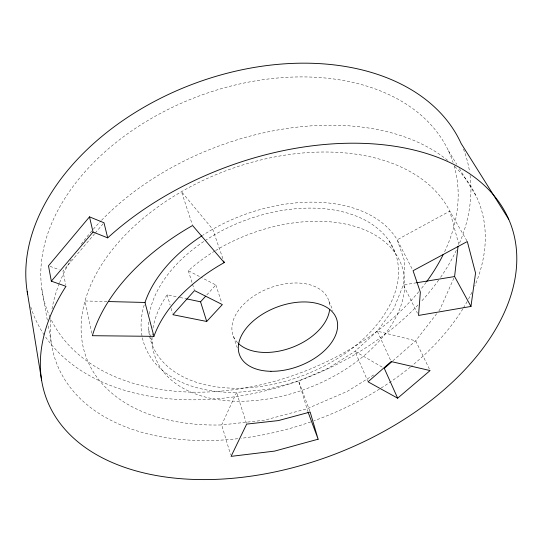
<?xml version="1.0" encoding="UTF-8"?>
<svg xmlns="http://www.w3.org/2000/svg" width="544" height="544" viewBox="0 0 544 544"><rect width="100%" height="100%" fill="white"/><g stroke="black" fill="none" stroke-linecap="round" stroke-linejoin="round"><path stroke-width="0.41" stroke-dasharray="2.72 2.04" d="M458.245 244.623L458.442 242.944L449.772 211.126A196.126 125.718 -20.7 0 0 133.13 227.229A196.126 125.718 -20.7 0 0 221.68 424.939L230.602 454.75M453.9 278.1L439.736 309.76L438.709 311.086M436.662 313.725L415.67 340.809L392.448 361.182M94.69 233.702L62.954 271.028L65.661 284.696M95.241 233.063L103.448 223.407M206.788 294.95L215.846 284.981L200.974 277.277M373.653 374.959L347.426 391.292L306.85 408.823L264.336 420.24L221.68 424.939L236.572 392.428L267.56 389.334L298.636 381.12L328.263 368.247L354.96 351.336L377.278 331.146L393.836 308.625L403.342 284.934L404.709 261.46L397.195 239.788A137.258 87.502 -20.7 0 0 202.436 235.47M416.568 282.771L403.342 284.934L417.425 313.215M106.978 301.519L85.007 300.975L91.841 333.22M152.993 327.978A131.471 82.382 -20.7 0 1 167.178 294.753L179.391 297.337M180.207 297.507L185.905 298.71M50.007 266.356L59.146 269.654M214.832 251.015A131.471 82.382 -20.7 0 0 188.333 270.728L200.233 276.896M382.092 367.064L354.96 351.336L367.724 381.052M448.378 150.647L456.708 164.288M459.34 168.592L476.442 196.588M466.895 240.802L449.772 211.126L397.195 239.788L412.284 269.205M389.157 240.951L395.576 253.667M429.359 369.036L415.67 340.809L377.278 331.146L390.449 360.033M328.97 301.274L332.935 310.59M309.869 411.237L298.636 381.12L307.72 411.162M222.863 258.631L212.711 229.242L181.492 191.685L192.318 224.706M233.492 336.457L237.211 347.664M215.846 284.981L221.816 303.015M246.425 423.307L236.572 392.428A137.258 87.502 -20.7 0 1 144.194 304.966M188.333 270.728L192.284 283.444M192.528 284.24L194.256 289.802M167.178 294.753L170.143 305.13M171.054 308.319L172.421 313.106M148.621 329.501L150.525 336.797M150.736 337.613L152.218 343.284M41.881 289.367L47.43 320.926M48.307 325.91L51.224 342.516M470.064 175.345A230.377 157.488 -20.7 0 1 458.782 244.875M456.314 250.322A230.377 157.488 -20.7 0 1 440.599 277.345M438.654 280.099A230.377 157.488 -20.7 0 1 420.845 301.947M418.03 304.96A230.377 157.488 -20.7 0 1 44.703 335.723M44.234 335.029A230.377 157.488 -20.7 0 1 30.654 306.524M463.468 149.042A230.377 157.488 -20.7 0 1 469.601 171.999M454.675 166.539A225.964 145.35 -20.7 0 1 474.654 286.26M471.886 292.38A225.964 145.35 -20.7 0 1 467.616 300.703M467.201 301.451A225.964 145.35 -20.7 0 1 463.311 308.122M462.862 308.856A225.964 145.35 -20.7 0 1 411.108 366.466M410.441 367.01A225.964 145.35 -20.7 0 1 380.134 388.661M379.413 389.11A225.964 145.35 -20.7 0 1 313.895 420.791M310.733 421.913A225.964 145.35 -20.7 0 1 241.128 438.308M237.776 438.702A225.964 145.35 -20.7 0 1 50.701 318.532M51.986 308.978A225.964 145.35 -20.7 0 1 59.276 283.465M59.582 282.69A225.964 145.35 -20.7 0 1 71.176 259.4M81.212 244.27A225.964 145.35 -20.7 0 1 92.732 229.867M93.296 229.221A225.964 145.35 -20.7 0 1 100.96 220.884M101.572 220.252A225.964 145.35 -20.7 0 1 447.923 160.575M454.097 165.736A216.036 147.424 -20.7 0 1 444.421 252.11M426.136 282.329A216.036 147.424 -20.7 0 1 420.94 289.068M418.778 291.713A216.036 147.424 -20.7 0 1 216.308 391.503A216.036 147.424 -20.7 0 1 50.449 318.118M50.096 317.349A216.036 147.424 -20.7 0 1 195.772 97.254A216.036 147.424 -20.7 0 1 453.098 162.486M237.68 342.747A50.918 31.77 -20.7 0 1 268.988 288.232A50.918 31.77 -20.7 0 1 329.759 307.108M205.102 240.604A129.962 82.81 -20.7 0 1 390.034 242.27A129.962 82.81 -20.7 0 1 293.706 378.801A129.962 82.81 -20.7 0 1 148.546 320.763M149.328 314.153A129.962 82.81 -20.7 0 1 204.388 241.08M215.574 250.566A131.471 82.382 -20.7 0 1 398.072 257.666A131.471 82.382 -20.7 0 1 295.446 392.476A131.471 82.382 -20.7 0 1 152.245 333.758"/><path stroke-width="0.82" d="M470.961 306.449L475.544 273.047L467.31 241.529L413.059 270.715L420.349 292.142L418.533 315.445L470.961 306.449L454.594 276.556L458.055 246.303M89.495 216.859L48.484 265.812L51.333 281.18L65.98 286.307A247.982 153.462 -20.7 0 0 267.73 473.375A247.982 153.462 -20.7 0 0 500.052 203.606A247.982 153.462 -20.7 0 0 107.698 237.864L93.031 232.036L89.495 216.859L103.992 222.768L107.698 237.864M51.333 281.18L93.031 232.036M206.713 321.463L222.34 304.579L194.5 290.591L172.876 314.704L206.713 321.463L200.559 301.811L205.659 296.201M391.823 361.733L384.288 368.342L397.65 398.181L430.093 370.566L391.143 361.549L368.05 381.813L397.65 398.181M318.131 439.212L274.638 451.092L231.078 456.362L246.677 424.096L278.344 420.587L310.162 412.026L318.131 439.212L308.006 411.944M416.568 282.771L454.594 276.556M153.945 336.355L92.364 335.702A201.736 124.134 -20.7 0 1 192.583 225.515L224.237 262.602A141.141 86.346 -20.7 0 0 153.945 336.355L144.996 302.464A137.258 87.502 -20.7 0 1 201.722 235.94M108.664 301.56L144.996 302.464M186.721 298.88L200.559 301.811M508.715 219.259L461.149 143.541A230.377 157.488 -20.7 0 0 201.287 81.063A230.377 157.488 -20.7 0 0 27.635 294.12M223.686 261.011L224.237 262.602M27.2 291.591L41.589 380.12M443.299 254.422A216.036 147.424 -20.7 0 1 426.639 281.649M329.603 309.706A50.918 31.77 -20.7 0 1 291.434 347.67A50.918 31.77 -20.7 0 1 238.286 343.359M270.96 371.3A51.748 31.504 -20.7 0 0 336.892 319.899A51.748 31.504 -20.7 0 0 256.061 318.675A51.748 31.504 -20.7 0 0 270.96 371.3"/></g></svg>
